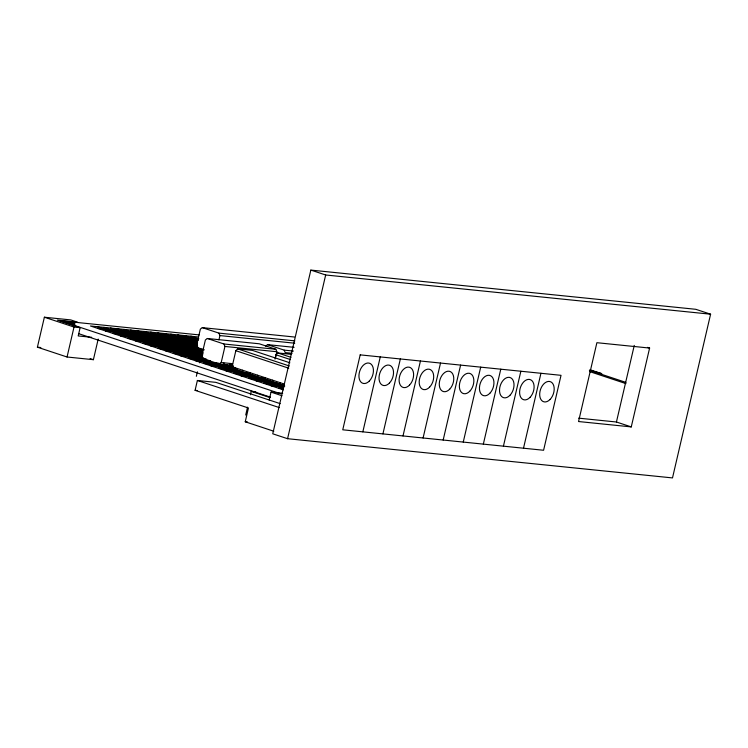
<?xml version="1.0" encoding="UTF-8"?>
<svg xmlns="http://www.w3.org/2000/svg" width="748" height="748" viewBox="0 0 748 748"><rect width="100%" height="100%" fill="white"/><g stroke="black" fill="none" stroke-linecap="round" stroke-linejoin="round"><path stroke-width="1.12" d="M224.325 367.231L224.755 365.248L223.269 364.762L223.727 362.789M231.02 367.913L231.45 365.931L229.963 365.445L230.421 363.472M98.194 339.087L93.397 359.685L67.049 357.002L37.4 347.184L44.375 317.227L70.733 319.91L77.605 322.192L57.362 320.125L80.13 327.661L78.203 335.936L91.695 337.311M67.049 357.002L74.015 327.035L80.13 327.661M196.341 376.319L197.388 371.812M199.482 362.808L201.474 354.243M273.787 431.231L245.241 421.779L248.448 407.987L195.088 390.325L197.379 380.47L215.826 382.35L280.173 403.639M218.93 339.873L219.931 335.581L218.912 333.122L202.306 327.633L200.371 329.111L196.621 345.193L197.65 347.652M233.105 365.426L219.258 364.014L221.202 362.528L224.942 346.446L223.923 343.986L207.318 338.489L205.382 339.975L201.633 356.057L202.661 358.516L206.121 358.872M289.85 362.771L252.385 350.373L237.621 348.867L235.844 350.7L232.104 366.791L232.965 368.895L284.754 386.033M234.947 367.726L234.489 369.699L233.17 369.568L232.693 371.532M242.483 370.223L242.025 372.195L240.706 372.055L240.22 374.028M250.01 372.71L249.552 374.683L248.233 374.552L247.747 376.515M245.709 415.037L247.541 407.155M250.421 394.766L251.206 391.382L255.825 391.859M257.536 375.206L257.078 377.179L255.76 377.039L255.274 379.012M265.072 377.703L264.614 379.666L263.296 379.535L262.81 381.508M275.021 359.087L276.012 354.795L277.789 352.963L291.411 354.346M275.367 358.17L276.863 351.738L275.844 349.279L259.238 343.781L207.318 338.489M272.599 380.19L272.141 382.163L270.823 382.032L270.337 383.995M269.186 400.012L271.028 392.12L282.688 393.308M280.126 382.686L279.668 384.659L278.349 384.519L277.863 386.492M310.85 270.084L272.749 433.803L287.569 438.702L672.499 477.916L710.6 314.197L695.78 309.298L310.85 270.084L325.67 274.984L710.6 314.197M287.569 438.702L325.67 274.984M362.836 431.848L380.274 356.908M382.92 433.887L400.358 358.956M403.004 435.934L420.441 361.004M423.088 437.982L440.525 363.051M443.171 440.03L460.609 365.099M463.255 442.077L480.693 367.146M483.339 444.125L500.777 369.185M503.423 446.163L520.86 371.232M523.506 448.211L540.944 373.28M578.625 418.151L616.436 422.003L634.267 345.408M649.61 348.063L596.895 342.696L578.55 421.535L631.265 426.902L649.61 348.063L647.488 347.362M196.724 348.895L197.21 346.932M201.736 359.751L202.222 357.796L203.708 358.283M265.624 346.109L267.569 344.632L294.104 347.334M202.306 327.633L294.394 337.011M218.912 333.122L294.88 340.864M219.931 335.581L294.749 343.21M199.183 334.917L60.167 320.752L280.696 393.747M198.164 336.965L90.461 325.988L283.324 389.83M97.988 328.484L198.744 338.751M105.524 330.971L198.173 340.415M223.923 343.986L275.844 349.279M267.569 344.632L284.165 350.12L293.403 351.064M113.051 333.468L197.594 342.079M224.942 346.446L276.863 351.738M292.113 353.29L285.194 352.589L284.165 350.12M120.578 335.964L197.014 343.743M128.114 338.451L197.594 345.529M135.64 340.948L198.173 347.315M143.167 343.435L203.391 349.568M150.703 345.931L202.811 351.242M158.23 348.418L203.391 353.019M165.757 350.915L202.82 354.692M173.284 353.402L202.241 356.357M180.82 355.898L203.98 358.255M188.346 358.395L210.347 360.63M221.202 362.528L232.656 363.696M195.873 360.882L219.042 363.248M203.409 363.378L233.516 366.445M37.4 347.184L40.841 347.54M210.936 365.866L232.937 368.11M232.965 368.895L236.368 369.241M218.463 368.362L238.154 370.363M225.999 370.849L247.999 373.093M233.526 373.346L254.367 375.468M241.052 375.833L264.212 378.198M248.588 378.329L270.589 380.573M256.115 380.826L276.956 382.948M263.642 383.313L283.333 385.323M271.169 385.809L283.913 387.109M278.705 388.296L283.333 388.773M195.088 390.325L197.397 390.559M245.241 421.779L247.551 422.022M590.967 370.073L601.813 373.663L589.415 370.157M589.452 370.325L625.964 382.415M589.574 371.569L625.964 383.621M616.436 422.003L631.265 426.902M277.789 352.963L291.009 357.338M276.012 354.795L290.336 359.536M237.621 348.867L289.411 366.006M235.844 350.7L288.737 368.212M190.88 336.217L198.641 338.788M184.186 335.534L197.481 339.938M177.491 334.861L197.444 341.462M170.796 334.178L197.397 342.977M164.102 333.496L197.35 344.501M157.407 332.813L197.313 346.015M150.713 332.131L204.288 349.849M144.018 331.448L202.764 350.896M137.323 330.766L202.717 352.411M130.629 330.083L202.68 353.935M123.934 329.401L202.633 355.45M230.347 364.622L232.563 365.361M117.24 328.718L202.586 356.974M223.652 363.939L284.427 384.107M110.545 328.035L283.455 385.276M103.85 327.353L283.417 386.791M97.156 326.67L283.37 388.315M271.028 392.12L282.005 395.757M44.375 317.227L74.015 327.035M78.643 333.664L270.365 397.123M251.206 391.382L269.869 397.562M197.379 380.47L279.275 407.576M90.106 358.591L93.397 359.685M360.19 354.87L342.752 429.801L543.59 450.259L561.028 375.328L360.19 354.87M67.479 322.266C75.838 326.081 79.232 323.501 67.479 322.266M550.098 399.423A10.584 6.788 -71.7 0 0 551.014 381.957A10.584 6.788 -71.7 0 0 539.701 393.663A10.584 6.788 -71.7 0 0 550.098 399.423M530.014 397.375A10.584 6.788 -71.7 0 0 530.93 379.919A10.584 6.788 -71.7 0 0 519.617 391.615A10.584 6.788 -71.7 0 0 530.014 397.375M509.93 395.327A10.584 6.788 -71.7 0 0 510.856 377.871A10.584 6.788 -71.7 0 0 499.533 389.568A10.584 6.788 -71.7 0 0 509.93 395.327M489.846 393.28A10.584 6.788 -71.7 0 0 490.772 375.823A10.584 6.788 -71.7 0 0 479.459 387.52A10.584 6.788 -71.7 0 0 489.846 393.28M469.763 391.241A10.584 6.788 -71.7 0 0 470.688 373.776A10.584 6.788 -71.7 0 0 459.375 385.472A10.584 6.788 -71.7 0 0 469.763 391.241M449.679 389.194A10.584 6.788 -71.7 0 0 450.605 371.728A10.584 6.788 -71.7 0 0 439.291 383.425A10.584 6.788 -71.7 0 0 449.679 389.194M429.595 387.146A10.584 6.788 -71.7 0 0 430.521 369.68A10.584 6.788 -71.7 0 0 419.207 381.387A10.584 6.788 -71.7 0 0 429.595 387.146M409.521 385.098A10.584 6.788 -71.7 0 0 410.437 367.642A10.584 6.788 -71.7 0 0 399.123 379.339A10.584 6.788 -71.7 0 0 409.521 385.098M389.437 383.051A10.584 6.788 -71.7 0 0 390.353 365.594A10.584 6.788 -71.7 0 0 379.04 377.291A10.584 6.788 -71.7 0 0 389.437 383.051M369.353 381.003A10.584 6.788 -71.7 0 0 370.269 363.547A10.584 6.788 -71.7 0 0 358.956 375.244A10.584 6.788 -71.7 0 0 369.353 381.003"/></g></svg>
